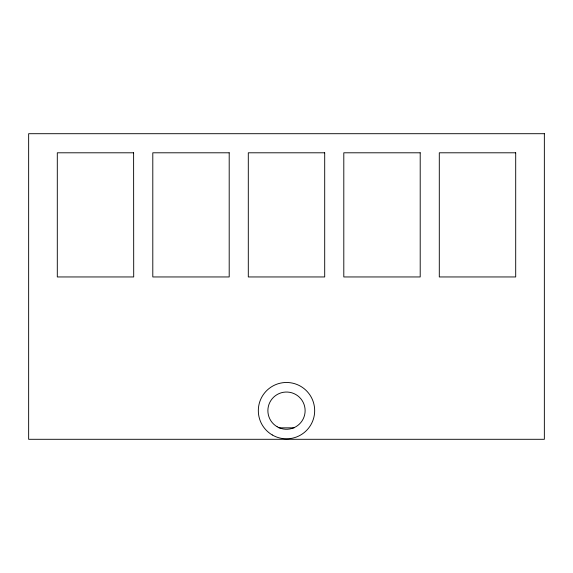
<?xml version="1.0" encoding="UTF-8"?>
<svg xmlns="http://www.w3.org/2000/svg" width="573" height="573" viewBox="0 0 573 573"><rect width="100%" height="100%" fill="white"/><g stroke="black" fill="none" stroke-linecap="round" stroke-linejoin="round"><path stroke-width="0.86" d="M278.893 427.838L294.107 427.838M544.35 133.702L28.65 133.702L28.65 439.298L544.35 439.298L544.35 133.702M133.609 152.798L57.3 152.798L57.3 276.952L133.702 276.952L133.609 152.798M229.2 152.798L152.798 152.798L152.798 276.952L229.2 276.952L229.2 152.798M324.698 152.798L248.302 152.798L248.302 276.952L324.698 276.952L324.698 152.798M420.202 152.798L343.8 152.798L343.8 276.952L420.202 276.952L420.202 152.798M515.7 152.798L439.298 152.798L439.298 276.952L515.7 276.952L515.7 152.798M272.254 434.957A28.17 28.17 0 0 0 314.67 410.841A28.17 28.17 0 0 0 272.576 386.159A28.17 28.17 0 0 0 272.254 434.957M277.189 426.778A18.623 18.623 0 0 0 305.123 410.648A18.623 18.623 0 0 0 277.189 394.525A18.623 18.623 0 0 0 277.189 426.778"/></g></svg>
